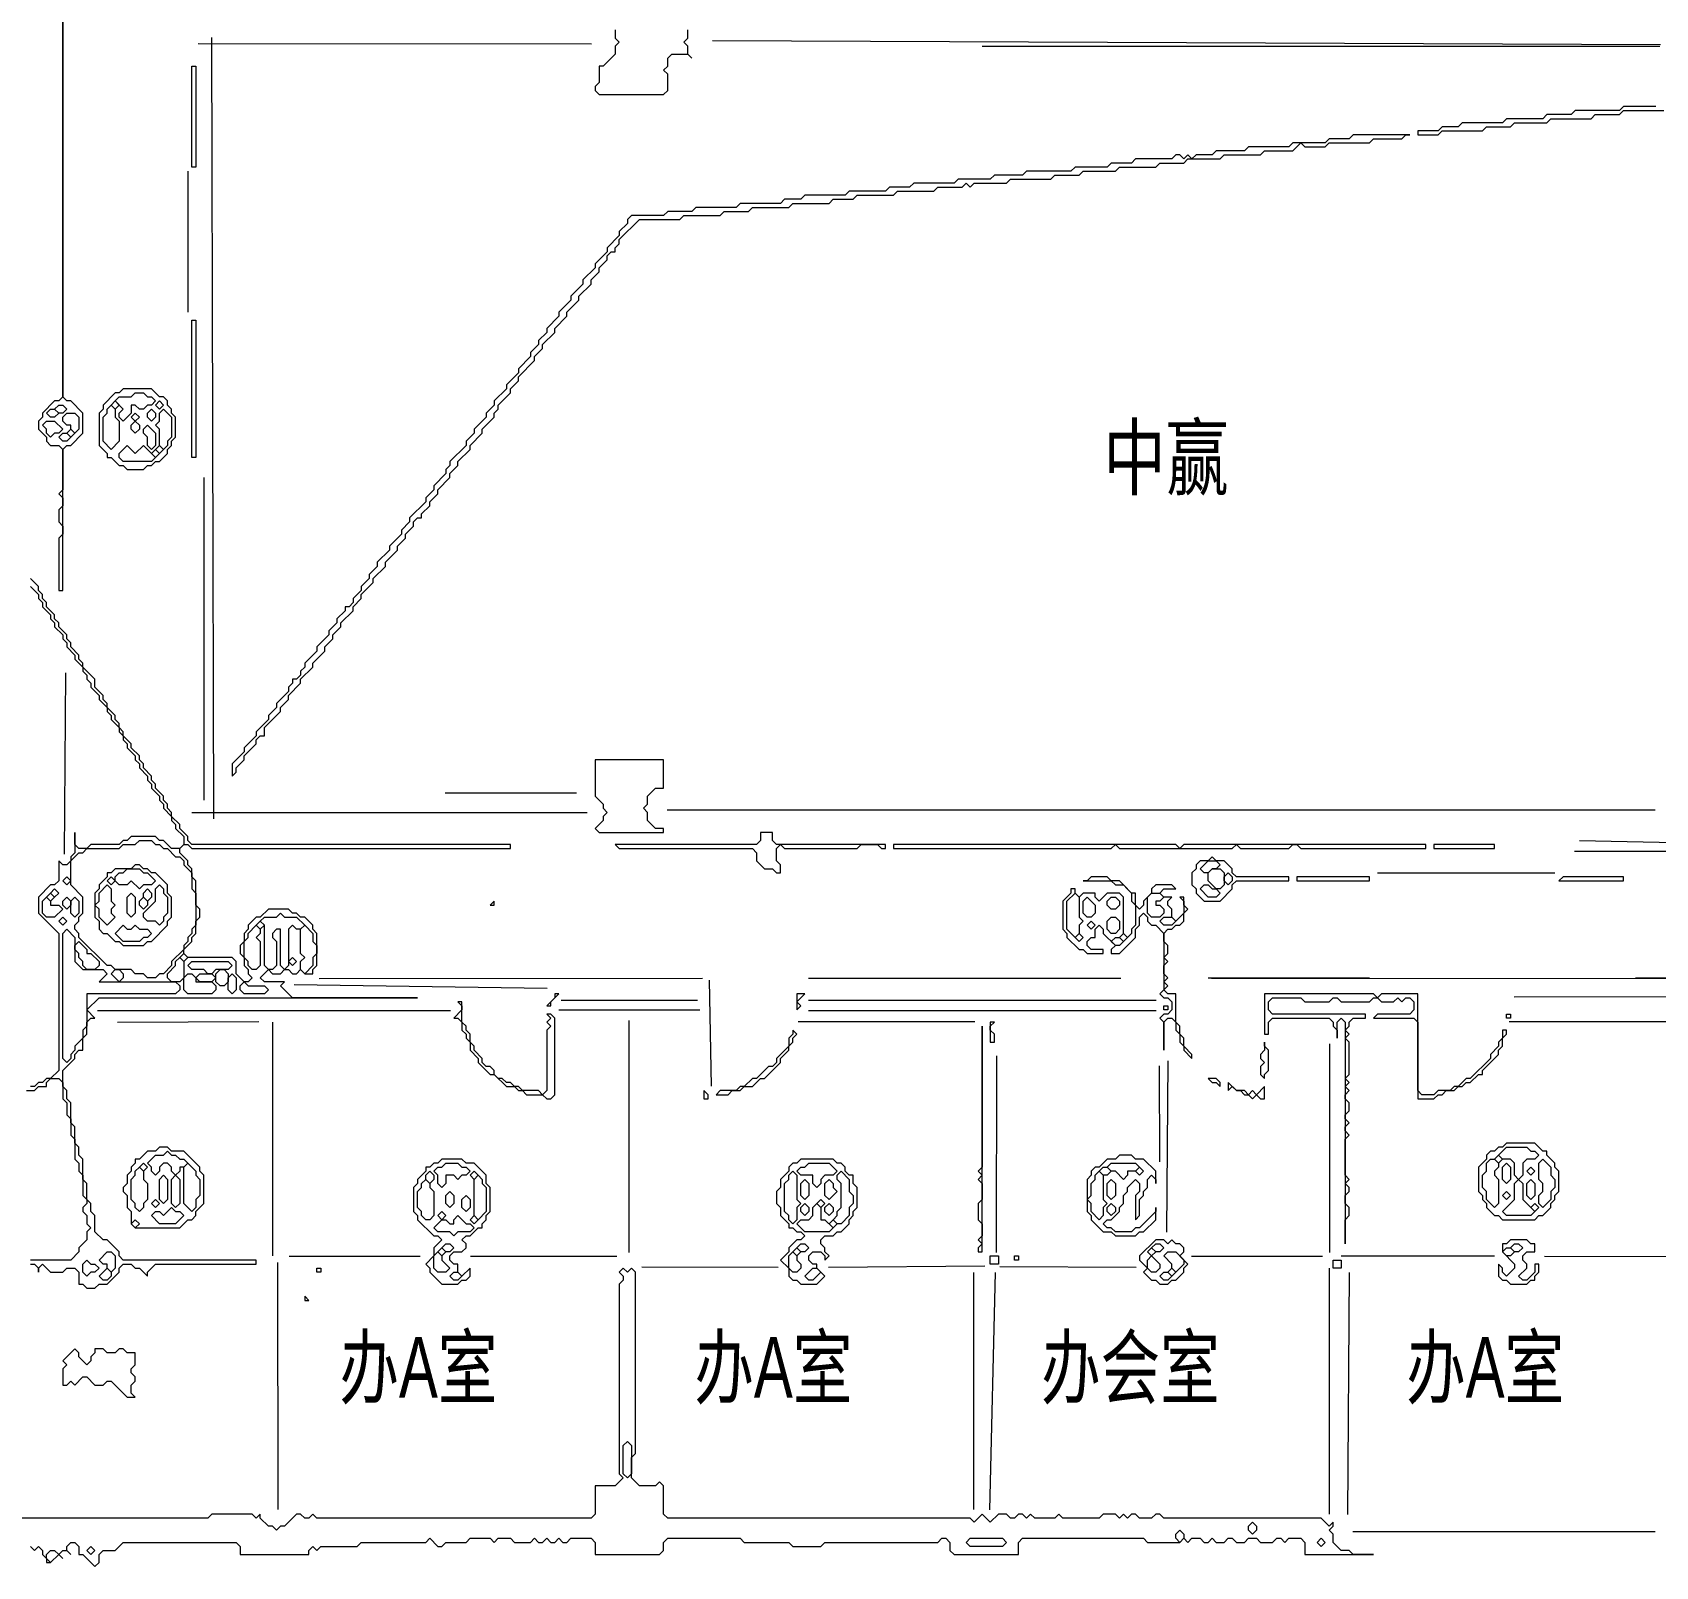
# Model space of a CAD drawing. Extents: x 10 to 1971, y 10 to 1392.
# Drawn here: x 704.5 to 1106.9, y 466 to 846.4 of the extents above; entities that cross this region are included whole.
import ezdxf

# ---------------------------------------------------------------- set-up
doc = ezdxf.new("R2010")
doc.units = 0
for name, color, linetype, lineweight in [('OCR_TEXT', 6, 'Continuous', 0), ('TRACE_CURVE', 6, 'Continuous', 0), ('TRACE_STRAIGHT', 5, 'Continuous', 0), ('TRACE_TEXT_SYMBOL', 6, 'Continuous', 0)]:
    doc.layers.add(name, color=color, linetype=linetype, lineweight=lineweight)
doc.styles.add('wqy-unicode', font='wqy-unicode.lff')

msp = doc.modelspace()

# ---------------------------------------------------------------- linework, layer by layer
at = {"layer": 'TRACE_CURVE', "color": 6}
for points in [[(712, 858), (712, 756), (711, 755), (710, 755), (707, 752), (707, 751), (706, 750), (706, 748), (708, 746)], [(708, 746), (708, 745), (709, 744), (711, 744), (712, 743), (712, 733), (711, 732), (712, 731), (712, 729), (711, 728), (711, 725), (712, 724), (712, 722), (711, 721), (711, 708), (712, 708), (712, 743), (713, 744), (714, 744), (717, 747), (717, 752), (714, 755), (713, 755), (712, 756), (712, 856)], [(1032, 821), (1031, 820), (1026, 820), (1025, 819), (1017, 819), (1016, 818), (1006, 818), (1005, 817), (998, 817), (997, 816), (993, 816), (992, 815), (991, 816), (990, 815), (989, 816), (988, 816), (987, 815), (978, 815), (977, 814), (972, 814), (971, 813), (963, 813), (962, 812), (951, 812), (950, 811), (943, 811), (942, 810), (934, 810), (933, 809), (923, 809), (922, 808), (917, 808), (916, 807), (907, 807), (906, 806), (896, 806), (895, 805), (891, 805), (890, 804), (880, 804), (879, 803), (869, 803), (868, 802), (862, 802), (861, 801), (853, 801), (852, 800), (852, 799), (850, 797), (850, 796), (847, 793), (847, 792), (844, 789), (844, 788), (841, 785), (841, 784), (838, 781), (838, 780), (835, 777), (835, 776), (832, 773), (832, 772), (830, 770), (830, 769)], [(1037, 820), (1044, 820), (1045, 821), (1046, 821), (1032, 821)], [(829, 766), (831, 768), (831, 769), (834, 772), (834, 773), (837, 776), (837, 777), (840, 780), (840, 781), (843, 784), (843, 785), (845, 787), (845, 788), (847, 790), (847, 791), (848, 792), (849, 792), (849, 793), (850, 794), (850, 795), (855, 800), (865, 800), (866, 801), (875, 801), (876, 802), (882, 802), (883, 803), (892, 803), (893, 804), (902, 804), (903, 805), (908, 805), (909, 806), (918, 806), (919, 807), (928, 807), (929, 808), (935, 808), (936, 809), (937, 808), (938, 809), (946, 809), (947, 810), (957, 810), (958, 811), (964, 811), (965, 812), (973, 812), (974, 813), (983, 813), (984, 814), (990, 814), (991, 815), (999, 815), (1000, 816), (1009, 816), (1010, 817), (1017, 817), (1019, 819), (1020, 818), (1025, 818), (1026, 819), (1036, 819), (1037, 820)], [(830, 769), (828, 767), (828, 766), (825, 763), (825, 762), (822, 759), (822, 758), (819, 755), (819, 754), (817, 752), (817, 751), (814, 748), (814, 747), (812, 745), (812, 744), (808, 740), (808, 739), (807, 738), (807, 737), (804, 734), (804, 733), (802, 731), (802, 730), (798, 726), (798, 725), (796, 723), (796, 722), (793, 719), (793, 718), (790, 715), (790, 714), (788, 712), (788, 711), (786, 709), (786, 708), (784, 706), (784, 705), (783, 704), (782, 704), (782, 703), (780, 701), (780, 700), (778, 698), (778, 697), (775, 694), (775, 693), (772, 690), (772, 689), (771, 688), (771, 687), (770, 686), (769, 686), (769, 685), (768, 684), (768, 683), (765, 680), (765, 679), (763, 677), (763, 676), (760, 673), (760, 672), (757, 669), (757, 668), (754, 665)], [(754, 665), (754, 662), (755, 663), (755, 664), (757, 666), (757, 667), (760, 670), (760, 671), (761, 672), (762, 672), (762, 674), (766, 678), (766, 679), (768, 681), (768, 682), (771, 685), (771, 686), (774, 689), (774, 690), (777, 693), (777, 694), (779, 696), (779, 697), (781, 699), (781, 700), (784, 703), (784, 704), (786, 706), (786, 707), (789, 710), (789, 711), (792, 714), (792, 715), (795, 718), (795, 719), (797, 721), (797, 722), (799, 724), (799, 725), (800, 726), (801, 726), (801, 727), (803, 729), (803, 730), (805, 732), (805, 733), (808, 736), (808, 737), (810, 739), (810, 740), (813, 743), (813, 744), (816, 747), (816, 748), (819, 751), (819, 752), (820, 753), (820, 754), (823, 757), (823, 758), (825, 760), (825, 761), (829, 765), (829, 766)], [(722, 681), (722, 682), (720, 684), (720, 686), (717, 689), (717, 690), (716, 691), (716, 692), (714, 694), (714, 695), (713, 696), (713, 697), (711, 699), (711, 700), (710, 701), (710, 702), (708, 704), (708, 705), (707, 706), (707, 707), (706, 708), (706, 709), (704, 711)], [(704, 709), (706, 707), (706, 706), (707, 705), (707, 704), (709, 702), (709, 701)], [(709, 701), (710, 700), (710, 699), (712, 697), (712, 696), (713, 695), (713, 694), (715, 692), (715, 691), (717, 689), (717, 688), (718, 687), (718, 686), (719, 685), (719, 684), (721, 682), (721, 681), (723, 679), (723, 678), (724, 677), (724, 676), (726, 674), (726, 673), (727, 672), (727, 671), (728, 670), (728, 669), (730, 667), (730, 666), (731, 665), (731, 664), (733, 662), (733, 661), (734, 660), (734, 659), (736, 657), (736, 656), (737, 655), (737, 654), (739, 652), (739, 651), (740, 650), (740, 649), (742, 647), (742, 645), (741, 644), (739, 644), (737, 646), (736, 646), (735, 647), (729, 647), (728, 646), (727, 646), (726, 645), (719, 645), (718, 644), (716, 644), (715, 645), (715, 648), (715, 643), (714, 642), (714, 641), (713, 640), (712, 640)], [(756, 620), (756, 618), (757, 617), (757, 615), (758, 614), (758, 613), (759, 612), (758, 611), (757, 611), (755, 613), (755, 616), (754, 617), (743, 617), (742, 618), (742, 619), (744, 621), (744, 622), (745, 623), (745, 626), (746, 627), (746, 629), (745, 630), (745, 636), (744, 637), (744, 639), (743, 640), (743, 641), (741, 643), (741, 644), (742, 645), (743, 645), (744, 644), (823, 644), (823, 645), (744, 645), (743, 646), (743, 647), (741, 649), (741, 650), (739, 652), (739, 653), (738, 654), (738, 655), (737, 656), (737, 657), (735, 659), (735, 660), (734, 661), (734, 662), (732, 664), (732, 665), (731, 666), (731, 667), (729, 669), (729, 670), (727, 672), (727, 673), (726, 674), (726, 675), (725, 676), (725, 677), (723, 679), (723, 680), (722, 681)], [(712, 640), (711, 641), (711, 636), (710, 635), (709, 635), (706, 632), (706, 628), (711, 623), (711, 589), (709, 587), (708, 587), (707, 586), (706, 586), (705, 585), (704, 585)], [(722, 547), (720, 549), (720, 553), (719, 554), (719, 556), (718, 557), (718, 561), (717, 562), (717, 567), (716, 568), (716, 570), (715, 571), (715, 575), (714, 576), (714, 581), (713, 582), (713, 584), (712, 585), (712, 589), (715, 592), (715, 593), (716, 594), (717, 594), (717, 597), (718, 598), (718, 601), (719, 602), (720, 602), (718, 604), (721, 607), (800, 607), (769, 607), (766, 610), (767, 611), (762, 611), (761, 612), (763, 614), (764, 613), (766, 613), (767, 614), (768, 614), (769, 613), (770, 613), (771, 614), (772, 613), (774, 613), (774, 614), (775, 615), (775, 623), (774, 624), (774, 625), (772, 627), (771, 627), (770, 628), (769, 628), (768, 629), (763, 629), (761, 627), (760, 627), (758, 625), (758, 624), (757, 623), (757, 621), (756, 620)], [(703, 584), (705, 584), (706, 585), (708, 585), (708, 586), (709, 587), (711, 587), (712, 586), (712, 582), (713, 581), (713, 578), (714, 577), (714, 573), (715, 572), (715, 567), (716, 566), (716, 564), (717, 563), (717, 558), (718, 557)], [(718, 557), (718, 556), (717, 555), (717, 554), (718, 553), (718, 551), (719, 550), (718, 549), (718, 547), (716, 545), (716, 544), (714, 542), (704, 542)], [(704, 541), (705, 541), (706, 540), (706, 539), (706, 540), (707, 541), (709, 539), (712, 539), (713, 540), (715, 540), (716, 539), (716, 536), (717, 536), (718, 535), (720, 535), (721, 536), (723, 536), (726, 539), (726, 540), (727, 541), (729, 541), (730, 540), (731, 540), (733, 538), (733, 539), (735, 541), (760, 541), (760, 542), (727, 542), (726, 543), (726, 544), (723, 547), (722, 547)], [(859, 486), (855, 486), (853, 488), (853, 493), (854, 494), (854, 539), (853, 540), (852, 539), (851, 540), (850, 539), (851, 538), (851, 537), (850, 536), (850, 489), (851, 488), (849, 486), (844, 486), (844, 479), (843, 478), (775, 478), (774, 479), (773, 478), (772, 478), (771, 479), (770, 479), (767, 476), (766, 476), (765, 475), (764, 476), (763, 476), (761, 478), (761, 479), (760, 478), (759, 479), (749, 479), (748, 478), (700, 478)], [(996, 472), (997, 473), (998, 472), (1000, 472), (1001, 473), (1002, 473), (1003, 472), (1005, 472), (1006, 473), (1008, 473), (1009, 472), (1012, 472), (1013, 473), (1014, 473), (1015, 472), (1016, 473), (1019, 473), (1020, 472), (1020, 469), (1037, 469), (1032, 469), (1031, 470), (1029, 470), (1027, 472), (1027, 474), (1026, 475), (1027, 476), (1027, 477), (1026, 476), (1024, 478), (985, 478), (984, 479), (983, 479), (982, 478), (979, 478), (978, 479), (977, 479), (976, 478), (975, 479), (974, 478), (973, 479), (970, 479), (969, 478), (960, 478), (959, 479), (958, 478), (953, 478), (952, 479), (951, 478), (950, 479), (949, 479), (948, 478), (947, 478), (946, 479), (944, 479), (942, 477), (940, 479), (938, 477), (937, 478), (862, 478), (861, 479), (861, 486), (860, 487), (859, 486)], [(704, 471), (705, 470), (706, 471), (707, 470), (707, 469), (708, 468), (708, 467), (709, 467), (711, 469), (712, 468), (711, 469), (712, 470), (713, 470), (714, 469), (713, 470), (713, 471), (714, 472), (715, 472), (716, 471), (716, 469), (717, 469), (720, 466), (721, 467), (721, 469), (722, 470), (725, 470), (727, 472), (755, 472)], [(755, 472), (756, 471), (756, 469), (773, 469), (773, 470), (774, 471), (775, 470), (776, 471), (785, 471), (786, 472), (802, 472), (803, 473), (805, 471), (806, 471), (807, 472), (812, 472), (813, 473), (818, 473), (819, 472), (820, 473), (823, 473), (824, 472), (828, 472), (829, 473), (830, 472), (831, 472), (832, 473), (833, 472), (834, 472), (835, 473), (836, 472), (837, 472), (838, 473), (843, 473), (844, 472), (844, 469), (860, 469), (861, 470), (861, 472), (862, 473), (880, 473), (881, 472), (892, 472), (893, 471), (900, 471), (901, 472), (929, 472), (930, 473), (931, 473), (932, 472), (932, 470), (933, 469), (949, 469), (949, 472), (950, 473), (980, 473), (981, 472), (989, 472), (990, 473), (991, 472), (992, 473), (994, 473), (995, 472), (996, 472)]]:
    msp.add_lwpolyline(points, dxfattribs=at)
for points in [[(708, 752), (709, 753), (710, 753), (711, 752), (710, 751), (709, 751)], [(710, 753), (711, 754), (712, 754), (713, 753), (712, 752), (711, 752)], [(707, 749), (708, 750), (710, 750), (712, 748), (711, 747), (710, 747), (709, 746), (708, 747), (708, 748)], [(712, 751), (713, 752), (715, 752), (716, 751), (716, 748), (715, 747), (714, 748), (714, 749), (713, 749), (712, 750)], [(711, 746), (712, 747), (713, 747), (714, 746), (713, 745), (712, 745)], [(713, 747), (714, 748), (715, 747), (714, 746)], [(730, 645), (731, 646), (734, 646), (735, 645), (736, 645), (737, 644), (738, 644), (740, 642), (741, 642), (742, 641), (742, 640), (744, 638), (744, 634), (745, 633), (745, 625), (744, 624), (744, 623), (743, 622), (743, 621), (742, 620), (742, 619), (739, 616), (739, 615), (737, 613), (736, 613), (735, 612), (733, 612), (732, 613), (730, 613), (729, 614), (725, 614), (724, 615), (723, 615), (716, 622), (716, 623), (715, 624), (715, 625), (716, 626), (716, 627), (717, 628), (717, 632), (714, 635), (714, 641), (716, 643), (717, 643), (718, 644), (726, 644), (727, 645)], [(712, 636), (713, 637), (714, 636), (713, 635)], [(707, 631), (708, 632), (709, 631), (709, 630), (711, 630), (712, 629), (710, 627), (708, 627), (707, 628)], [(708, 632), (709, 633), (710, 632), (709, 631)], [(709, 633), (710, 634), (711, 633), (710, 632)], [(712, 631), (713, 632), (714, 631), (714, 630), (713, 629), (712, 630)], [(714, 631), (715, 632), (716, 631), (716, 628), (715, 627), (714, 628)], [(765, 627), (766, 628), (767, 627), (770, 627), (772, 625), (771, 624), (770, 624), (769, 625), (768, 624), (768, 615), (767, 614), (766, 615), (766, 624), (765, 624), (764, 623), (764, 622), (765, 621), (765, 615), (764, 614), (763, 614), (762, 615), (762, 625), (761, 626), (762, 627)], [(711, 626), (712, 627), (713, 626), (712, 625)], [(712, 623), (713, 624), (715, 622), (715, 616), (717, 614), (722, 614), (723, 613), (721, 611), (740, 611), (741, 610), (741, 609), (740, 608), (718, 608), (718, 600), (717, 599), (717, 597), (715, 595), (715, 594), (714, 593), (714, 592), (713, 591), (712, 592)], [(760, 625), (761, 624), (761, 623), (760, 622), (761, 621), (761, 615), (760, 614), (759, 614), (758, 615), (758, 616), (757, 617), (757, 621), (758, 622), (758, 623)], [(760, 625), (761, 626), (762, 625), (761, 624)], [(771, 624), (772, 625), (774, 623), (774, 621), (775, 620), (775, 618), (774, 617), (774, 615), (772, 613), (771, 614), (771, 616), (772, 617), (771, 618)], [(715, 620), (716, 621), (718, 619), (718, 618), (719, 618), (721, 616), (721, 615), (720, 614), (718, 614), (717, 615), (717, 616), (716, 617), (716, 618), (715, 619)], [(740, 616), (741, 617), (742, 616), (742, 612), (741, 611), (739, 611), (738, 612), (738, 613), (740, 615)], [(741, 617), (742, 618), (743, 617), (742, 616)], [(743, 615), (744, 616), (753, 616), (754, 615), (753, 614), (750, 614), (749, 613), (748, 613), (747, 614), (744, 614)], [(768, 616), (769, 617), (770, 616), (769, 615)], [(724, 613), (725, 614), (726, 614), (727, 613), (727, 612), (726, 611)], [(742, 612), (743, 613), (744, 613), (745, 612), (745, 611), (749, 611), (750, 610), (750, 609), (749, 608), (743, 608), (742, 609)], [(745, 612), (746, 613), (749, 613), (750, 612), (749, 611), (746, 611)], [(750, 613), (751, 614), (752, 614), (753, 613), (753, 611), (752, 610), (751, 610), (750, 611)], [(753, 612), (754, 613), (755, 612), (755, 609), (754, 608), (753, 609)], [(756, 610), (757, 611), (758, 610), (762, 610), (763, 609), (762, 608), (757, 608), (756, 609)], [(723, 544), (724, 544), (725, 543), (725, 540), (724, 539), (723, 540), (723, 541), (722, 541), (721, 542)], [(717, 541), (718, 542), (719, 541), (720, 541), (721, 540), (720, 539), (719, 539), (718, 538), (717, 539)], [(723, 540), (724, 539), (724, 538), (723, 537), (722, 537), (721, 538)], [(851, 496), (852, 497), (853, 496), (853, 489), (852, 488), (851, 489)], [(988, 474), (989, 475), (990, 474), (990, 473), (989, 472), (988, 473)], [(1006, 476), (1007, 477), (1008, 476), (1008, 475), (1007, 474), (1006, 475)], [(718, 470), (719, 471), (720, 470), (719, 469)], [(936, 472), (937, 473), (945, 473), (946, 472), (945, 471), (937, 471)], [(1023, 472), (1024, 473), (1025, 472), (1024, 471)], [(708, 469), (709, 470), (710, 470), (711, 469), (709, 467), (708, 468)]]:
    msp.add_lwpolyline(points, close=True, dxfattribs=at)
at = {"layer": 'TRACE_STRAIGHT', "color": 5}
for p, q in [((748.89, 845.14), (749.41, 651.39)), ((745.62, 843.65), (843.12, 843.57)), ((873.13, 844.39), (1108.14, 843.42)), ((940, 843), (1108, 843)), ((743, 812), (743, 777)), ((747, 736), (747, 656)), ((712.48, 642.62), (712.76, 687.63)), ((806.87, 657.87), (839.38, 657.83)), ((744, 653), (842, 653)), ((861.87, 653.59), (1106.87, 653.59)), ((1088.09, 646.02), (1119.38, 645.39)), ((1086.88, 643.4), (1236.88, 643.08)), ((1038, 638), (1082, 638)), ((775.62, 611.84), (870.63, 611.88)), ((896.88, 611.89), (974.38, 611.92)), ((996, 612), (1036, 612)), ((996.87, 611.87), (1134.38, 611.84)), ((1102, 612), (1134, 612)), ((769.38, 610.3), (832.12, 609.37)), ((872.29, 611.36), (872.75, 585.14)), ((720.62, 603.83), (808.12, 603.86)), ((835, 604), (870, 604)), ((835.62, 606.46), (869.37, 606.47)), ((896.88, 606.41), (983.12, 606.41)), ((896.88, 603.87), (983.12, 603.86)), ((1071.88, 607.27), (1188.13, 607.52)), ((725.61, 601), (760.63, 601.18)), ((764, 601), (764, 543)), ((852.36, 601.37), (852.38, 543.87)), ((894.37, 601.13), (938.12, 601.11)), ((1070.62, 601.13), (1114.37, 601.11)), ((1026.08, 595.63), (1026.12, 543.87)), ((943.56, 543.87), (943.65, 592.63)), ((983.87, 590.13), (983.95, 566.37)), ((985.75, 548.87), (986.08, 591.38)), ((765.23, 541.38), (765.3, 480.13)), ((768.12, 542.92), (800.63, 542.98)), ((813.12, 542.93), (849.37, 542.95)), ((855.62, 540.32), (889.38, 540.26)), ((901.88, 540.24), (940.63, 540.54)), ((944.37, 540.39), (978.13, 540.23)), ((991.87, 542.92), (1024.38, 542.97)), ((1026, 540), (1026, 479)), ((1029, 543), (1067, 543)), ((1079.38, 542.97), (1118.13, 542.89)), ((937.94, 480.12), (937.95, 538.88)), ((941.85, 480.1), (943.29, 538.9)), ((1030.61, 478.87), (1031.09, 538.87)), ((1031.87, 474.69), (1106.87, 474.67))]:
    msp.add_line(p, q, dxfattribs=at)
at = {"layer": 'TRACE_TEXT_SYMBOL', "color": 6}
for points in [[(849, 847), (849, 845), (850, 844), (849, 843), (849, 841), (846, 838), (845, 838), (845, 834), (844, 833), (844, 832), (845, 831), (861, 831), (862, 832), (862, 836), (861, 837), (862, 838), (862, 840), (863, 841), (867, 841), (868, 840), (867, 841), (867, 843), (866, 844), (867, 845), (867, 847)], [(1107, 828), (1099, 828), (1098, 827), (1087, 827), (1086, 826), (1080, 826), (1079, 825), (1070, 825), (1069, 824), (1059, 824), (1058, 823), (1054, 823), (1053, 822), (1048, 822), (1048, 821), (1053, 821), (1054, 822), (1064, 822), (1065, 823), (1071, 823), (1072, 824), (1080, 824), (1081, 825), (1091, 825), (1092, 826), (1098, 826), (1099, 827), (1109, 827)], [(967, 637), (966, 636), (965, 636), (972, 636), (973, 635), (975, 635), (977, 633), (977, 631), (978, 630), (978, 625), (977, 624), (977, 623), (976, 622), (975, 623), (975, 632), (974, 633), (971, 633), (969, 631), (968, 632), (968, 633), (965, 633), (964, 632), (963, 633), (963, 634), (962, 634), (962, 633), (960, 631), (960, 624), (961, 623), (961, 622), (964, 619), (965, 619), (966, 618), (970, 618), (970, 619), (967, 619), (966, 620), (966, 621), (967, 622), (968, 622), (968, 624), (969, 625), (970, 624), (970, 623), (973, 620), (972, 619), (972, 618), (974, 618), (978, 622), (978, 624), (979, 625), (979, 627), (980, 628), (981, 627), (981, 626), (982, 625), (983, 625), (985, 623), (985, 609), (984, 608), (985, 607), (986, 607), (987, 606), (987, 604)], [(980, 630), (979, 629), (978, 630), (978, 633), (977, 633), (974, 636), (972, 636), (971, 637), (967, 637)], [(987, 604), (986, 603), (985, 603), (984, 602), (985, 601), (985, 594), (985, 601), (986, 602), (987, 602), (988, 601), (988, 599), (989, 598), (989, 596), (990, 595), (990, 594), (992, 592), (992, 593), (990, 595), (990, 597), (989, 598), (989, 600), (988, 601), (988, 608), (986, 608), (985, 609), (986, 610), (985, 611), (986, 612), (985, 613), (985, 615), (986, 616), (985, 617), (986, 618), (986, 620), (985, 621), (985, 623), (986, 624), (987, 624), (988, 625), (989, 625), (990, 626), (990, 628), (991, 629), (990, 630), (990, 632), (989, 632), (990, 631), (990, 628), (988, 626), (987, 627), (987, 629), (986, 630), (986, 631), (987, 632), (985, 632), (984, 633), (985, 634), (988, 634), (987, 635), (983, 635), (982, 634), (982, 633), (980, 631), (980, 630)], [(1010, 608), (1010, 598), (1011, 598), (1011, 601), (1012, 602), (1026, 602), (1027, 601), (1027, 600), (1028, 599), (1028, 597), (1028, 601), (1029, 602), (1030, 601), (1030, 546), (1030, 552), (1031, 553), (1031, 555), (1030, 556), (1030, 558), (1031, 559), (1031, 560), (1030, 561), (1031, 562), (1030, 563), (1030, 572), (1031, 573), (1030, 574), (1030, 575), (1031, 576), (1030, 577), (1030, 578), (1031, 579), (1031, 581), (1030, 582), (1030, 583), (1031, 584), (1030, 585), (1031, 586), (1030, 587), (1031, 588), (1031, 596), (1030, 597), (1031, 598), (1030, 599), (1031, 600), (1031, 601), (1032, 602), (1035, 602), (1035, 603), (1012, 603), (1011, 604), (1011, 606), (1012, 607), (1019, 607), (1020, 606), (1026, 606), (1027, 607), (1028, 607), (1029, 606), (1036, 606), (1037, 607), (1038, 607), (1039, 606), (1042, 606)], [(1042, 606), (1043, 607), (1044, 606), (1045, 607), (1046, 607), (1047, 606), (1047, 604), (1046, 603), (1038, 603), (1037, 602), (1047, 602), (1048, 601), (1048, 582), (1052, 582), (1053, 583), (1054, 583), (1055, 584), (1057, 584), (1058, 585), (1059, 585), (1060, 586), (1061, 586), (1063, 588), (1064, 588), (1064, 589), (1068, 593), (1068, 594), (1069, 595), (1069, 597), (1070, 598), (1070, 599), (1069, 599), (1069, 597), (1068, 596), (1068, 595), (1066, 593), (1066, 592), (1061, 587), (1060, 587), (1058, 585), (1057, 585), (1056, 584), (1053, 584), (1052, 583), (1049, 583), (1048, 584), (1048, 608), (1039, 608), (1038, 607), (1037, 608), (1010, 608)]]:
    msp.add_lwpolyline(points, dxfattribs=at)
for points in [[(744, 838), (745, 838), (745, 813), (744, 813)], [(744, 775), (745, 775), (745, 741), (744, 741)], [(727, 758), (726, 757), (725, 757), (722, 754), (722, 753), (721, 752), (721, 744), (723, 742), (723, 741), (724, 741), (726, 739), (727, 739), (728, 738), (732, 738), (733, 739), (734, 739), (735, 740), (736, 740), (738, 742), (738, 743), (739, 744), (739, 745), (740, 746), (740, 751), (739, 752), (739, 753), (738, 754), (738, 755), (737, 756), (736, 756), (734, 758)], [(729, 756), (730, 757), (732, 757), (733, 756), (734, 756), (735, 755), (734, 754), (733, 754), (732, 753), (731, 753), (730, 754), (729, 754), (729, 752), (727, 750), (726, 751), (726, 752), (727, 753), (725, 755), (726, 756)], [(723, 753), (724, 754), (725, 753), (725, 751), (726, 750), (726, 745), (724, 743), (722, 745), (722, 751), (723, 752)], [(724, 754), (725, 755), (726, 754), (725, 753)], [(733, 752), (734, 753), (735, 752), (735, 751), (734, 750), (733, 751)], [(735, 754), (736, 755), (737, 754), (736, 753)], [(736, 752), (737, 753), (739, 751), (739, 746), (738, 745), (738, 744), (737, 743), (736, 744), (736, 748), (735, 749), (736, 750)], [(729, 751), (730, 752), (731, 751), (730, 750)], [(729, 749), (730, 750), (731, 749), (731, 748), (730, 747), (729, 748)], [(732, 748), (733, 749), (735, 747), (735, 744), (734, 743), (733, 744), (733, 746), (732, 747)], [(728, 744), (730, 742), (732, 744), (735, 741), (734, 740), (727, 740), (726, 741), (726, 742)], [(734, 742), (735, 743), (736, 742), (735, 741)], [(735, 743), (736, 744), (737, 743), (736, 742)], [(844, 666), (844, 657), (846, 655), (846, 654), (847, 653), (846, 652), (846, 651), (844, 649), (845, 648), (861, 648), (861, 649), (859, 649), (857, 651), (857, 653), (856, 654), (857, 655), (857, 657), (859, 659), (861, 659), (861, 666)], [(885, 648), (885, 646), (884, 645), (849, 645), (850, 644), (883, 644), (884, 643), (884, 641), (886, 639), (888, 639), (889, 638), (890, 638), (890, 640), (889, 641), (889, 644), (890, 645), (891, 644), (909, 644), (910, 645), (914, 645), (915, 644), (916, 644), (916, 645), (889, 645), (888, 646), (888, 648)], [(918, 645), (918, 644), (972, 644), (973, 645), (974, 644), (1002, 644), (1003, 645), (1004, 644), (1016, 644), (1017, 645), (1018, 645), (1019, 644), (1050, 644), (1050, 645), (990, 645), (989, 644), (988, 645)], [(1052, 645), (1052, 644), (1067, 644), (1067, 645)], [(730, 640), (729, 639), (725, 639), (724, 638), (723, 638), (723, 637), (721, 635), (721, 634), (720, 633), (720, 627), (721, 626), (721, 624), (722, 623), (723, 623), (725, 621), (726, 621), (727, 620), (732, 620), (733, 621), (734, 621), (738, 625), (738, 626), (739, 627), (739, 632), (738, 633), (738, 635), (735, 638), (734, 638), (733, 639), (732, 639), (731, 640)], [(997, 642), (996, 641), (994, 641), (993, 640), (993, 639), (992, 638), (992, 635), (993, 634), (993, 633), (995, 631), (999, 631), (1002, 634), (1002, 635), (1003, 636), (1016, 636), (1016, 637), (1003, 637), (1002, 638), (1002, 639), (1000, 641), (998, 641)], [(996, 641), (998, 641), (999, 640), (998, 639), (997, 639), (996, 638), (995, 638), (994, 639)], [(723, 636), (724, 637), (725, 636), (724, 635)], [(727, 638), (728, 639), (731, 639), (732, 638), (733, 638), (735, 636), (734, 635), (732, 635), (731, 634), (729, 636), (728, 635), (726, 635), (725, 636), (725, 637), (726, 638)], [(996, 638), (997, 639), (999, 639), (1000, 638), (1000, 635), (999, 634), (998, 634), (996, 636)], [(1000, 637), (1001, 638), (1002, 637), (1002, 636), (1001, 635), (1000, 636)], [(1018, 637), (1018, 636), (1036, 636), (1036, 637)], [(1084, 637), (1083, 636), (1099, 636), (1099, 637)], [(723, 635), (724, 634), (724, 631), (725, 630), (724, 629), (724, 628), (725, 627), (723, 625), (721, 627), (721, 629), (720, 630), (721, 631), (721, 633)], [(728, 632), (729, 633), (730, 632), (730, 628), (729, 627), (728, 628)], [(731, 631), (732, 632), (733, 631), (733, 630), (732, 629), (731, 630)], [(735, 634), (736, 635), (737, 634), (737, 633), (738, 632), (738, 628), (737, 627), (737, 626), (736, 625), (735, 626), (733, 626), (732, 627), (732, 628), (735, 631)], [(732, 633), (733, 634), (734, 633), (734, 632), (733, 631), (732, 632)], [(963, 633), (964, 632), (964, 627), (965, 626), (964, 625), (964, 623), (963, 622), (961, 624), (961, 631)], [(965, 631), (966, 632), (968, 630), (968, 628), (967, 627), (966, 627), (965, 628)], [(971, 631), (972, 632), (973, 632), (974, 631), (974, 630), (973, 629), (972, 629), (971, 630)], [(981, 632), (982, 633), (984, 633), (985, 632), (984, 631), (983, 631), (983, 630), (984, 630), (985, 629), (985, 628), (984, 627), (982, 627), (981, 628)], [(994, 634), (995, 635), (996, 635), (997, 634), (998, 634), (999, 633), (998, 632), (996, 632)], [(819, 631), (818, 630), (819, 630)], [(727, 625), (728, 624), (729, 624), (730, 625), (731, 624), (733, 624), (734, 623), (733, 622), (732, 622), (731, 621), (727, 621), (725, 623)], [(966, 625), (967, 626), (968, 625), (967, 624)], [(971, 626), (972, 627), (973, 627), (974, 626), (974, 624), (973, 623), (972, 623), (971, 624)], [(984, 626), (985, 627), (987, 627), (988, 626), (987, 625), (985, 625)], [(963, 622), (964, 623), (965, 622), (964, 621)], [(972, 621), (973, 622), (974, 622), (975, 621), (974, 620), (973, 620)], [(974, 622), (975, 623), (976, 622), (975, 621)], [(834, 608), (834, 607), (832, 605), (833, 605), (833, 606), (835, 608)], [(894, 608), (894, 604), (895, 605), (894, 606), (896, 608)], [(810, 606), (811, 605), (811, 604), (809, 602), (810, 602), (811, 601), (811, 599), (812, 598), (812, 597), (813, 596), (813, 594), (815, 592), (815, 591), (818, 588), (819, 588), (822, 585), (824, 585), (825, 584), (826, 584), (827, 583), (831, 583), (832, 582), (833, 582), (834, 583), (834, 602), (833, 603), (832, 603), (833, 602), (832, 601), (833, 600), (832, 599), (832, 584), (831, 583), (830, 584), (826, 584), (825, 585), (824, 585), (823, 586), (822, 586), (821, 587), (820, 587), (819, 588), (819, 589), (818, 590), (817, 590), (816, 591), (816, 592), (814, 594), (814, 595), (813, 596), (813, 598), (812, 599), (812, 600), (811, 601), (811, 606)], [(985, 605), (986, 605), (986, 604), (985, 604)], [(940, 600), (940, 565), (939, 564), (940, 563), (939, 562), (940, 561), (940, 557), (939, 556), (939, 552), (940, 551), (940, 548), (939, 547), (940, 546), (939, 545), (939, 544), (940, 544)], [(942, 601), (942, 596), (943, 596), (943, 598), (942, 599), (942, 600), (943, 601)], [(1070, 603), (1071, 603), (1071, 602), (1070, 602)], [(893, 599), (893, 598), (892, 597), (892, 595), (889, 592), (889, 591), (888, 590), (887, 590), (884, 587), (883, 587), (881, 585), (880, 585), (879, 584), (875, 584), (874, 583), (877, 583), (878, 584), (880, 584), (881, 585), (883, 585), (885, 587), (886, 587), (890, 591), (890, 592), (892, 594), (892, 595), (893, 596), (893, 597), (894, 598)], [(1010, 596), (1010, 594), (1009, 593), (1009, 592), (1010, 591), (1009, 590), (1009, 588), (1010, 587), (1010, 588), (1011, 589), (1011, 594), (1010, 595)], [(871, 584), (871, 582), (872, 582), (872, 583)], [(996, 587), (997, 586), (998, 586), (999, 585), (999, 586), (998, 587)], [(1001, 586), (1001, 584), (1002, 585), (1003, 584), (1004, 584), (1005, 583), (1006, 583), (1007, 582), (1008, 583), (1009, 582), (1010, 582), (1010, 585), (1008, 583), (1007, 584), (1006, 583), (1005, 584), (1003, 584)], [(736, 570), (735, 569), (733, 569), (731, 567), (730, 567), (730, 566), (729, 565), (729, 564), (728, 563), (728, 561), (727, 560), (727, 559), (728, 558), (728, 555), (729, 554), (729, 551), (730, 550), (741, 550), (743, 552), (744, 552), (745, 553), (745, 554), (747, 556), (747, 563), (746, 564), (746, 565), (742, 569), (739, 569), (738, 570)], [(737, 568), (738, 569), (739, 568), (740, 568), (741, 567), (742, 567), (743, 566), (742, 565), (741, 565), (741, 564), (740, 563), (739, 564), (739, 565), (738, 566), (737, 566), (736, 565), (736, 564), (735, 563), (734, 564), (734, 565), (733, 566), (735, 568)], [(974, 568), (973, 567), (971, 567), (969, 565), (968, 565), (967, 564), (967, 563), (966, 562), (966, 554), (967, 553), (967, 552), (970, 549), (972, 549), (973, 548), (978, 548), (979, 549), (980, 549), (983, 552), (983, 555), (983, 554), (979, 550), (978, 550), (977, 549), (973, 549), (972, 550), (971, 550), (970, 551), (971, 552), (972, 552), (974, 554), (974, 555), (975, 556), (975, 558), (976, 559), (976, 560), (978, 562), (979, 561), (979, 559), (978, 558), (978, 552), (979, 553), (979, 557), (980, 558), (980, 559), (981, 560), (981, 562), (982, 563), (983, 562), (983, 561), (983, 564), (980, 567), (978, 567), (977, 568)], [(1070, 571), (1069, 570), (1068, 570), (1067, 569), (1066, 569), (1065, 568), (1065, 567), (1063, 565), (1063, 559), (1064, 558), (1064, 557), (1065, 556), (1065, 555), (1067, 553), (1068, 553), (1069, 552), (1077, 552), (1078, 553), (1079, 553), (1081, 555), (1081, 556), (1082, 557), (1082, 558), (1083, 559), (1083, 564), (1082, 565), (1082, 566), (1080, 568), (1080, 569), (1079, 569), (1077, 571)], [(1067, 567), (1068, 568), (1069, 567), (1068, 566)], [(1070, 570), (1075, 570), (1076, 569), (1077, 569), (1078, 568), (1077, 567), (1075, 567), (1074, 566), (1074, 563), (1073, 562), (1072, 563), (1072, 566), (1071, 567), (1069, 567), (1068, 568)], [(730, 564), (731, 565), (732, 564), (732, 562), (733, 561), (733, 557), (732, 556), (732, 555), (731, 554), (730, 555), (730, 556), (729, 557), (729, 562), (730, 563)], [(731, 565), (732, 566), (733, 565), (732, 564)], [(742, 565), (743, 566), (745, 564), (745, 563), (746, 562), (746, 558), (745, 557), (745, 555), (744, 554), (742, 556)], [(806, 567), (805, 566), (804, 566), (803, 565), (802, 565), (802, 564), (800, 562), (800, 561), (799, 560), (799, 554), (800, 553), (800, 552), (804, 548), (805, 548), (806, 547), (804, 545), (804, 543), (802, 541), (803, 540), (803, 539), (806, 536), (810, 536), (811, 537), (812, 537), (813, 538), (813, 540), (811, 538), (810, 539), (810, 541), (809, 541), (808, 542), (808, 543), (809, 544), (811, 544), (812, 545), (812, 546), (811, 547), (812, 548), (813, 548), (815, 550), (816, 550), (816, 551), (817, 552), (817, 553), (818, 554), (818, 560), (817, 561), (817, 563), (814, 566), (812, 566), (811, 567)], [(802, 563), (803, 564), (804, 563), (804, 562), (803, 561), (802, 562)], [(806, 565), (807, 566), (810, 566), (811, 565), (812, 565), (813, 564), (812, 563), (811, 563), (810, 562), (809, 563), (807, 563), (807, 561), (806, 560), (805, 561), (805, 563), (804, 564), (805, 565)], [(813, 563), (814, 564), (815, 563), (814, 562)], [(895, 567), (894, 566), (893, 566), (892, 565), (892, 564), (890, 562), (890, 560), (889, 559), (889, 556), (890, 555), (890, 553), (892, 551), (892, 550), (893, 550), (894, 549), (895, 549), (896, 548), (895, 547), (894, 547), (892, 545), (892, 544), (890, 542), (892, 540), (892, 538), (893, 537), (894, 537), (895, 536), (899, 536), (901, 538), (899, 540), (899, 541), (898, 541), (897, 542), (897, 543), (898, 544), (900, 544), (901, 543), (901, 542), (902, 543), (901, 544), (901, 545), (900, 546), (900, 547), (901, 548), (903, 548), (904, 549), (905, 549), (907, 551), (907, 552), (908, 553), (908, 554), (909, 555), (909, 560), (908, 561), (908, 563), (907, 563), (906, 564), (906, 565), (905, 566), (904, 566), (903, 567)], [(892, 563), (893, 564), (894, 563), (894, 557), (895, 556), (894, 555), (894, 552), (893, 551), (892, 552), (892, 553), (891, 554), (891, 561), (892, 562)], [(896, 565), (897, 566), (902, 566), (904, 564), (903, 563), (901, 563), (900, 562), (900, 561), (899, 560), (898, 561), (898, 563), (895, 563), (894, 564), (895, 565)], [(904, 563), (905, 564), (907, 562), (907, 559), (908, 558), (908, 556), (907, 555), (907, 553), (905, 551), (904, 551), (903, 552), (904, 553), (904, 554), (905, 555), (905, 561), (904, 562)], [(968, 563), (969, 564), (970, 563), (970, 557), (971, 556), (970, 555), (970, 553), (969, 552), (967, 554), (967, 556), (966, 557), (967, 558), (967, 561), (968, 562)], [(969, 564), (970, 565), (971, 565), (972, 564), (971, 563), (970, 563)], [(971, 565), (972, 566), (978, 566), (979, 565), (978, 564), (976, 564), (976, 563), (975, 562), (973, 564), (972, 564)], [(978, 564), (979, 565), (980, 564), (979, 563)], [(1065, 566), (1066, 567), (1067, 567), (1068, 566), (1068, 565), (1067, 564), (1067, 563), (1068, 562), (1068, 556), (1067, 555), (1065, 557), (1065, 559), (1064, 560), (1064, 563), (1065, 564)], [(1069, 565), (1070, 566), (1071, 565), (1071, 562), (1070, 561), (1069, 562)], [(1075, 564), (1076, 565), (1077, 564), (1076, 563)], [(1078, 566), (1079, 567), (1081, 565), (1081, 563), (1082, 562), (1082, 560), (1081, 559), (1081, 557), (1079, 555), (1078, 556), (1078, 558), (1079, 559), (1079, 561), (1078, 562)], [(736, 562), (737, 563), (738, 562), (738, 557), (737, 556), (736, 557)], [(739, 562), (740, 563), (741, 562), (741, 556), (740, 555), (739, 556)], [(801, 561), (802, 562), (803, 561), (803, 560), (804, 559), (804, 553), (803, 552), (802, 552), (801, 553), (801, 554), (800, 555), (800, 559), (801, 560)], [(814, 562), (815, 563), (816, 562), (816, 561), (817, 560), (817, 554), (815, 552), (814, 553)], [(895, 561), (896, 562), (897, 561), (897, 558), (896, 557), (895, 558)], [(901, 561), (902, 562), (903, 561), (903, 560), (904, 559), (902, 557), (901, 558)], [(971, 561), (972, 562), (973, 561), (973, 558), (972, 557), (971, 558)], [(1072, 561), (1073, 562), (1074, 561), (1074, 557), (1077, 554), (1076, 553), (1070, 553), (1069, 554), (1072, 557)], [(1075, 561), (1076, 562), (1077, 561), (1077, 558), (1076, 557), (1075, 558)], [(734, 556), (735, 557), (736, 556), (735, 555)], [(807, 558), (808, 559), (809, 558), (809, 556), (808, 555), (807, 556)], [(811, 557), (812, 558), (813, 557), (813, 555), (812, 554), (811, 555)], [(898, 555), (899, 556), (900, 555), (900, 552), (901, 552), (903, 550), (902, 549), (896, 549), (894, 551), (895, 552), (897, 552), (898, 553)], [(895, 555), (896, 556), (897, 555), (897, 554), (896, 553), (895, 554)], [(899, 556), (900, 557), (901, 556), (900, 555)], [(901, 555), (902, 556), (903, 555), (903, 554), (902, 553), (901, 554)], [(971, 555), (972, 556), (973, 555), (973, 554), (972, 553), (971, 554)], [(1069, 558), (1070, 559), (1071, 558), (1070, 557)], [(1076, 555), (1077, 556), (1078, 555), (1077, 554)], [(729, 551), (730, 552), (731, 551), (730, 550)], [(739, 555), (740, 554), (741, 554), (742, 553), (740, 551), (736, 551), (734, 553), (735, 554), (736, 554), (737, 553)], [(809, 552), (810, 553), (812, 551), (813, 551), (814, 550), (813, 549), (810, 549), (809, 548), (808, 549), (805, 549), (804, 550), (806, 552), (807, 552), (808, 551), (809, 551)], [(805, 553), (806, 554), (807, 553), (806, 552)], [(813, 552), (814, 553), (815, 552), (814, 551)], [(902, 551), (903, 552), (904, 551), (903, 550)], [(804, 543), (805, 544), (806, 543), (806, 542), (808, 540), (807, 539), (805, 539), (804, 540)], [(805, 544), (806, 545), (807, 544), (806, 543)], [(806, 545), (807, 546), (808, 546), (809, 545), (808, 544), (807, 544)], [(892, 543), (893, 544), (894, 543), (894, 542), (895, 541), (895, 540), (894, 539), (893, 539), (892, 540)], [(893, 544), (894, 545), (895, 544), (894, 543)], [(894, 545), (895, 546), (896, 546), (897, 545), (896, 544), (895, 544)], [(983, 547), (979, 543), (979, 542), (981, 540), (980, 539), (982, 537), (983, 537), (984, 536), (986, 536), (987, 537), (988, 537), (990, 539), (990, 540), (991, 541), (989, 543), (990, 544), (990, 545), (989, 546), (988, 546), (987, 547), (986, 546), (985, 547)], [(981, 544), (982, 545), (983, 544), (982, 543)], [(982, 545), (983, 546), (984, 546), (985, 545), (984, 544), (983, 544)], [(985, 543), (986, 544), (988, 544), (990, 542), (990, 541), (988, 539), (987, 540), (987, 541)], [(1071, 547), (1070, 546), (1069, 546), (1069, 544), (1072, 541), (1072, 540), (1070, 538), (1069, 539), (1069, 540), (1068, 541), (1068, 538), (1069, 537), (1070, 537), (1071, 536), (1075, 536), (1076, 537), (1077, 537), (1077, 538), (1078, 539), (1078, 541), (1077, 541), (1077, 539), (1075, 537), (1074, 537), (1073, 538), (1075, 540), (1075, 541), (1074, 542), (1074, 543), (1075, 544), (1077, 544), (1077, 546), (1076, 546), (1075, 547)], [(1069, 544), (1070, 545), (1071, 545), (1072, 544), (1071, 543), (1070, 543)], [(1071, 545), (1072, 546), (1073, 546), (1074, 545), (1073, 544), (1072, 544)], [(775, 540), (776, 540), (776, 539), (775, 539)], [(898, 540), (899, 540), (900, 539), (898, 537), (897, 537), (896, 538)], [(942, 543), (944, 543), (944, 541), (942, 541)], [(948, 543), (949, 543), (949, 542), (948, 542)], [(981, 542), (982, 543), (984, 541), (984, 540), (983, 539), (982, 539), (981, 540)], [(986, 539), (987, 540), (988, 539), (987, 538)], [(1027, 542), (1029, 542), (1029, 540), (1027, 540)], [(808, 538), (809, 539), (810, 539), (811, 538), (810, 537), (809, 537)], [(984, 538), (985, 539), (986, 539), (987, 538), (986, 537), (985, 537)], [(772, 533), (772, 532), (773, 532)], [(715, 520), (712, 517), (713, 516), (712, 515), (712, 511), (713, 511), (714, 512), (715, 511), (717, 513), (718, 513), (720, 511), (722, 511), (723, 512), (724, 512), (728, 508), (730, 508), (729, 509), (729, 511), (730, 512), (730, 513), (729, 514), (729, 515), (730, 516), (730, 519), (728, 519), (727, 520), (726, 520), (725, 519), (723, 519), (722, 520), (720, 520), (720, 519), (719, 518), (719, 517), (718, 516), (716, 518), (716, 519)]]:
    msp.add_lwpolyline(points, close=True, dxfattribs=at)

# ---------------------------------------------------------------- texts
at = {"layer": 'OCR_TEXT', "color": 6, "style": 'wqy-unicode'}
for s, height, width, p in [('中赢', 15.424, 0.738909, (970, 733.26)), ('办A室', 15.026, 0.72, (780.61, 507.89)), ('办A室', 15.026, 0.72, (868.61, 507.89)), ('办会室', 15.026, 0.72, (954.58, 507.89)), ('办A室', 15.026, 0.72, (1045.11, 507.89))]:
    msp.add_text(s, height=height, dxfattribs=dict(at, width=width)).set_placement(p)

doc.saveas('drawing.dxf')
